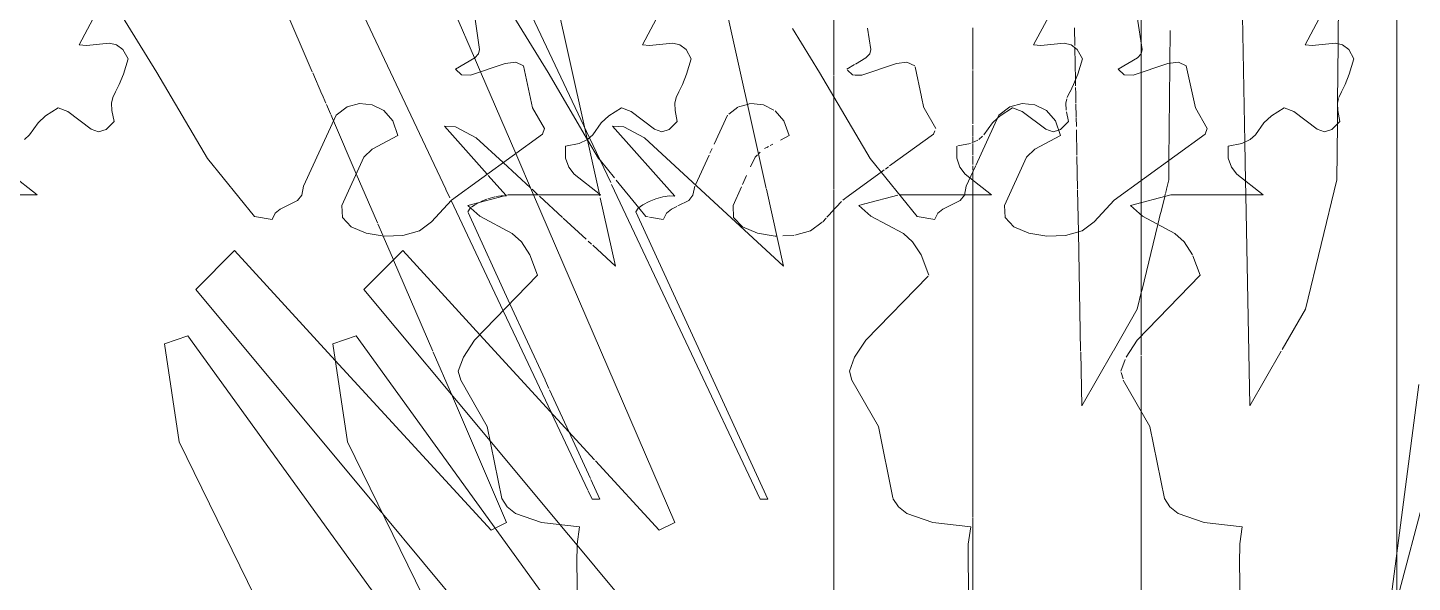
# Model space of a CAD drawing. Header units: inches. Extents: x 1275 to 2881, y -101 to 461.
# Drawn here: x 1384.38 to 1410.81, y 17.27 to 27.86 of the extents above; entities that cross this region are included whole.
import ezdxf

# ---------------------------------------------------------------- set-up
doc = ezdxf.new("R2010")
doc.units = ezdxf.units.IN
doc.header["$MEASUREMENT"] = 0
for name, color, linetype, lineweight in [('A-DETL-GENF-1', 7, 'Continuous', 9), ('A-DETL-GENF-2', 253, 'Continuous', 9), ('A-DETL-GENF-3', 8, 'Continuous', 9)]:
    doc.layers.add(name, color=color, linetype=linetype, lineweight=lineweight)

# ---------------------------------------------------------------- blocks, each defined once
blk = doc.blocks.new('magnolia 26756 - magnolia 26756-1522554-BUILDING SECTION - EAST_WEST _ PREP KITCHEN - LOOKING SOUTH')
at = {"layer": 'A-DETL-GENF-1'}
for p, q in [((1386.113, 28.201), (1386.848, 27.005)), ((1393.005, 27.446), (1392.913, 28.067)), ((1396.484, 28.23), (1396.113, 27.534)), ((1410.512, 28.23), (1410.512, 27.534)), ((1410.512, 28.201), (1410.512, 27.005)), ((1410.512, 27.446), (1410.512, 28.067)), ((1396.113, 27.534), (1396.252, 27.519)), ((1396.252, 27.519), (1396.693, 27.564)), ((1396.693, 27.564), (1396.829, 27.533)), ((1396.829, 27.533), (1396.948, 27.442)), ((1410.512, 27.519), (1410.512, 27.564)), ((1410.512, 27.564), (1410.512, 27.533)), ((1410.512, 27.534), (1410.512, 27.519)), ((1410.512, 27.533), (1410.512, 27.442)), ((1392.546, 27.068), (1392.914, 27.285)), ((1392.914, 27.285), (1392.986, 27.359)), ((1392.986, 27.359), (1393.005, 27.446)), ((1396.948, 27.442), (1397.046, 27.267)), ((1397.046, 27.267), (1396.958, 26.974)), ((1410.512, 27.359), (1410.512, 27.446)), ((1410.512, 27.442), (1410.512, 27.267)), ((1410.512, 27.285), (1410.512, 27.359)), ((1410.512, 27.068), (1410.512, 27.285)), ((1410.512, 27.267), (1410.512, 26.974)), ((1386.848, 27.005), (1387.812, 25.367)), ((1392.66, 26.959), (1392.546, 27.068)), ((1392.834, 26.954), (1392.66, 26.959)), ((1393.498, 27.178), (1392.834, 26.954)), ((1393.696, 27.201), (1393.498, 27.178)), ((1393.846, 27.134), (1393.696, 27.201)), ((1394.019, 26.328), (1393.846, 27.134)), ((1396.958, 26.974), (1396.877, 26.775)), ((1410.512, 27.134), (1410.512, 27.201)), ((1410.512, 27.201), (1410.512, 27.178)), ((1410.512, 27.178), (1410.512, 26.954)), ((1410.512, 26.328), (1410.512, 27.134)), ((1410.512, 26.959), (1410.512, 27.068)), ((1410.512, 27.005), (1410.512, 25.367)), ((1410.512, 26.974), (1410.512, 26.775)), ((1410.512, 26.954), (1410.512, 26.959)), ((1396.877, 26.775), (1396.807, 26.638)), ((1410.512, 26.775), (1410.512, 26.638)), ((1396.757, 26.53), (1396.731, 26.421)), ((1396.807, 26.638), (1396.757, 26.53)), ((1410.512, 26.638), (1410.512, 26.53)), ((1410.512, 26.53), (1410.512, 26.421)), ((1389.647, 24.834), (1390.27, 26.189)), ((1390.27, 26.189), (1390.48, 26.348)), ((1390.48, 26.348), (1390.718, 26.414)), ((1390.718, 26.414), (1390.959, 26.39)), ((1390.959, 26.39), (1391.178, 26.278)), ((1391.178, 26.278), (1391.349, 26.08)), ((1394.246, 25.934), (1394.019, 26.328)), ((1395.473, 26.18), (1395.329, 26.042)), ((1395.713, 26.334), (1395.473, 26.18)), ((1395.897, 26.258), (1395.713, 26.334)), ((1396.346, 25.922), (1395.897, 26.258)), ((1396.731, 26.421), (1396.737, 26.277)), ((1396.737, 26.277), (1396.779, 26.068)), ((1410.512, 26.421), (1410.512, 26.277)), ((1410.512, 26.348), (1410.512, 26.414)), ((1410.512, 26.414), (1410.512, 26.39)), ((1410.512, 26.39), (1410.512, 26.278)), ((1410.512, 26.189), (1410.512, 26.348)), ((1410.512, 26.258), (1410.512, 26.334)), ((1410.512, 26.334), (1410.512, 26.18)), ((1410.512, 25.934), (1410.512, 26.328)), ((1410.512, 26.278), (1410.512, 26.08)), ((1410.512, 26.277), (1410.512, 26.068)), ((1410.512, 25.922), (1410.512, 26.258)), ((1410.512, 24.834), (1410.512, 26.189)), ((1410.512, 26.18), (1410.512, 26.042)), ((1391.349, 26.08), (1391.446, 25.801)), ((1394.205, 25.831), (1394.246, 25.934)), ((1395.329, 26.042), (1395.166, 25.813)), ((1396.483, 25.876), (1396.346, 25.922)), ((1396.625, 25.915), (1396.483, 25.876)), ((1396.779, 26.068), (1396.625, 25.915)), ((1410.512, 26.08), (1410.512, 25.801)), ((1410.512, 26.068), (1410.512, 25.915)), ((1410.512, 26.042), (1410.512, 25.813)), ((1410.512, 25.831), (1410.512, 25.934)), ((1410.512, 25.876), (1410.512, 25.922)), ((1410.512, 25.915), (1410.512, 25.876)), ((1391.446, 25.801), (1390.958, 25.543)), ((1392.473, 24.571), (1394.205, 25.831)), ((1394.909, 25.653), (1394.646, 25.601)), ((1395.069, 25.724), (1394.909, 25.653)), ((1395.166, 25.813), (1395.069, 25.724)), ((1410.512, 24.571), (1410.512, 25.831)), ((1410.512, 25.813), (1410.512, 25.724)), ((1410.512, 25.801), (1410.512, 25.543)), ((1410.512, 25.724), (1410.512, 25.653)), ((1410.512, 25.653), (1410.512, 25.601)), ((1387.812, 25.367), (1388.712, 24.256)), ((1390.798, 25.392), (1390.38, 24.468)), ((1390.958, 25.543), (1390.798, 25.392)), ((1394.646, 25.601), (1394.649, 25.372)), ((1394.649, 25.372), (1394.709, 25.197)), ((1410.512, 25.601), (1410.512, 25.372)), ((1410.512, 25.543), (1410.512, 25.392)), ((1410.512, 25.392), (1410.512, 24.468)), ((1410.512, 25.372), (1410.512, 25.197)), ((1410.512, 25.367), (1410.512, 24.256)), ((1394.709, 25.197), (1394.809, 25.062)), ((1410.512, 25.197), (1410.512, 25.062)), ((1394.809, 25.062), (1395.313, 24.668)), ((1410.512, 25.062), (1410.512, 24.668)), ((1389.534, 24.561), (1389.612, 24.667)), ((1389.612, 24.667), (1389.647, 24.834)), ((1393.554, 24.673), (1392.78, 24.468)), ((1395.313, 24.668), (1393.554, 24.673)), ((1410.512, 24.667), (1410.512, 24.834)), ((1410.512, 24.668), (1410.512, 24.673)), ((1410.512, 24.673), (1410.512, 24.468)), ((1410.512, 24.561), (1410.512, 24.667)), ((1389.047, 24.201), (1389.107, 24.323)), ((1389.107, 24.323), (1389.201, 24.398)), ((1389.201, 24.398), (1389.534, 24.561)), ((1390.38, 24.468), (1390.389, 24.236)), ((1392.088, 24.154), (1392.473, 24.571)), ((1392.78, 24.468), (1393.009, 24.265)), ((1410.512, 24.154), (1410.512, 24.571)), ((1410.512, 24.398), (1410.512, 24.561)), ((1410.512, 24.468), (1410.512, 24.236)), ((1410.512, 24.468), (1410.512, 24.265)), ((1410.512, 24.323), (1410.512, 24.398)), ((1410.512, 24.201), (1410.512, 24.323)), ((1388.712, 24.256), (1389.047, 24.201)), ((1390.389, 24.236), (1390.559, 24.057)), ((1390.559, 24.057), (1390.841, 23.937)), ((1391.858, 23.984), (1392.088, 24.154)), ((1393.009, 24.265), (1393.627, 23.933)), ((1410.512, 24.265), (1410.512, 23.933)), ((1410.512, 24.256), (1410.512, 24.201)), ((1410.512, 24.236), (1410.512, 24.057)), ((1410.512, 23.984), (1410.512, 24.154)), ((1410.512, 24.057), (1410.512, 23.937)), ((1390.841, 23.937), (1391.185, 23.881)), ((1391.185, 23.881), (1391.541, 23.895)), ((1391.541, 23.895), (1391.858, 23.984)), ((1393.627, 23.933), (1393.806, 23.774)), ((1410.512, 23.895), (1410.512, 23.984)), ((1410.512, 23.937), (1410.512, 23.881)), ((1410.512, 23.933), (1410.512, 23.774)), ((1410.512, 23.881), (1410.512, 23.895)), ((1393.806, 23.774), (1393.968, 23.522)), ((1393.968, 23.522), (1394.113, 23.134)), ((1410.512, 23.774), (1410.512, 23.522)), ((1410.512, 23.522), (1410.512, 23.134)), ((1394.113, 23.134), (1392.911, 21.896)), ((1410.512, 23.134), (1410.512, 21.896)), ((1392.911, 21.896), (1392.699, 21.57)), ((1410.512, 21.896), (1410.512, 21.57)), ((1392.699, 21.57), (1392.598, 21.305)), ((1410.512, 21.57), (1410.512, 21.305)), ((1392.598, 21.305), (1392.646, 21.134)), ((1410.512, 21.305), (1410.512, 21.134)), ((1392.646, 21.134), (1393.152, 20.246)), ((1410.512, 21.134), (1410.512, 20.246)), ((1393.152, 20.246), (1393.429, 18.872)), ((1410.512, 20.246), (1410.512, 18.872)), ((1393.429, 18.872), (1393.534, 18.713)), ((1410.512, 18.872), (1410.512, 18.713)), ((1393.534, 18.713), (1393.695, 18.586)), ((1393.695, 18.586), (1394.188, 18.417)), ((1410.512, 18.713), (1410.512, 18.586)), ((1410.512, 18.586), (1410.512, 18.417)), ((1394.188, 18.417), (1394.913, 18.335)), ((1394.913, 18.335), (1394.867, 18.005)), ((1410.512, 18.417), (1410.512, 18.335)), ((1410.512, 18.335), (1410.512, 18.005)), ((1394.867, 18.005), (1394.863, 17.643)), ((1410.512, 18.005), (1410.512, 17.643)), ((1394.863, 17.643), (1394.871, 17.28)), ((1410.512, 17.643), (1410.512, 17.28)), ((1394.871, 17.28), (1394.863, 16.944)), ((1410.512, 17.28), (1410.512, 16.944))]:
    blk.add_line(p, q, dxfattribs=at)
at = {"layer": 'A-DETL-GENF-2'}
for p, q in [((1410.512, 27.801), (1410.512, 28.377)), ((1410.512, 26.605), (1410.512, 27.801)), ((1410.512, 26.025), (1410.512, 26.605)), ((1410.512, 25.398), (1410.512, 26.025)), ((1410.512, 25.514), (1410.512, 25.48)), ((1410.512, 25.398), (1410.512, 25.514)), ((1410.512, 25.48), (1410.512, 25.398)), ((1410.512, 25.282), (1410.512, 25.343)), ((1410.512, 25.343), (1410.512, 25.222)), ((1410.512, 25.282), (1410.512, 25.343)), ((1410.512, 25.018), (1410.512, 25.251)), ((1410.512, 25.059), (1410.512, 25.251)), ((1410.512, 25.21), (1410.512, 25.018)), ((1410.512, 24.986), (1410.512, 25.059)), ((1410.512, 24.93), (1410.512, 24.961)), ((1410.512, 24.961), (1410.512, 24.886)), ((1410.512, 24.9), (1410.512, 24.961)), ((1410.512, 24.886), (1410.512, 24.93)), ((1410.512, 24.769), (1410.512, 24.9)), ((1410.512, 24.643), (1410.512, 24.769)), ((1410.512, 24.499), (1410.512, 24.643)), ((1410.512, 24.315), (1410.512, 24.499)), ((1410.512, 24.068), (1410.512, 24.315)), ((1410.512, 23.964), (1410.512, 24.068)), ((1410.512, 24.068), (1410.512, 23.882)), ((1410.512, 24.013), (1410.512, 24.068)), ((1410.512, 23.852), (1410.512, 24.013)), ((1410.512, 23.457), (1410.512, 23.964)), ((1410.512, 23.882), (1410.512, 23.72)), ((1410.512, 22.468), (1410.512, 23.852)), ((1410.512, 23.72), (1410.512, 23.493)), ((1410.512, 23.534), (1410.512, 23.38)), ((1410.512, 23.348), (1410.512, 23.534)), ((1410.512, 23.493), (1410.512, 23.19)), ((1410.512, 23.266), (1410.512, 23.457)), ((1410.512, 23.38), (1410.512, 23.26)), ((1410.512, 23.058), (1410.512, 23.348)), ((1410.512, 23.034), (1410.512, 23.266)), ((1410.512, 23.26), (1410.512, 23.168)), ((1410.512, 23.19), (1410.512, 22.546)), ((1410.512, 23.168), (1410.512, 23.103)), ((1410.512, 23.103), (1410.512, 23.062)), ((1410.512, 23.062), (1410.512, 23.034)), ((1410.512, 22.102), (1410.512, 23.058)), ((1410.512, 22.647), (1410.512, 22.468)), ((1410.512, 22.596), (1410.512, 22.647)), ((1410.512, 22.468), (1410.512, 22.596)), ((1410.512, 22.546), (1410.512, 22.381)), ((1410.512, 21.687), (1410.512, 22.468)), ((1410.512, 22.381), (1410.512, 22.279)), ((1410.512, 22.279), (1410.512, 22.149)), ((1410.512, 22.149), (1410.512, 22.066)), ((1410.512, 21.935), (1410.512, 22.102)), ((1410.512, 22.066), (1410.512, 21.934)), ((1410.512, 21.934), (1410.512, 21.935)), ((1410.512, 20.993), (1410.512, 21.687)), ((1410.512, 19.775), (1410.512, 20.974)), ((1410.512, 18.601), (1410.512, 19.775)), ((1410.512, 19.535), (1410.512, 19.374)), ((1410.512, 19.144), (1410.512, 19.535)), ((1410.512, 19.356), (1410.512, 19.186)), ((1410.512, 19.186), (1410.512, 18.679)), ((1410.512, 19.047), (1410.512, 19.144)), ((1410.512, 18.735), (1410.512, 19.047)), ((1410.512, 18.441), (1410.512, 18.735)), ((1410.512, 18.679), (1410.512, 18.6)), ((1410.512, 18.6), (1410.512, 18.601)), ((1410.512, 18.267), (1410.512, 18.441)), ((1410.512, 18.044), (1410.512, 18.267)), ((1410.512, 17.668), (1410.512, 18.015)), ((1410.512, 17.277), (1410.512, 17.668))]:
    blk.add_line(p, q, dxfattribs=at)
blk = doc.blocks.new('lupin 26755 - lupin 26755-V5-BUILDING SECTION - EAST_WEST _ PREP KITCHEN - LOOKING SOUTH')
at = {"layer": 'A-DETL-GENF-1'}
for p, q in [((1395.107, 25.758), (1393.702, 28.735)), ((1392.908, 27.287), (1393.024, 27.019)), ((1393.696, 25.46), (1394.036, 24.672)), ((1391.54, 23.607), (1390.799, 22.865)), ((1393.013, 22.001), (1391.54, 23.607)), ((1390.799, 22.865), (1393.206, 19.977)), ((1390.651, 21.976), (1390.206, 21.827)), ((1394.639, 16.462), (1390.651, 21.976)), ((1390.206, 21.827), (1390.485, 19.954)), ((1390.485, 19.954), (1392.071, 16.716)), ((1394.539, 18.377), (1394.867, 17.984))]:
    blk.add_line(p, q, dxfattribs=at)
at = {"layer": 'A-DETL-GENF-2'}
for p, q in [((1397.646, 28.534), (1398.478, 24.793)), ((1407.61, 25.678), (1407.558, 28.432)), ((1409.396, 28.475), (1409.389, 27.552)), ((1392.537, 28.149), (1392.908, 27.287)), ((1405.629, 27.59), (1405.629, 28.094)), ((1405.629, 27.59), (1405.629, 28.094)), ((1405.629, 28.094), (1405.629, 27.59)), ((1405.629, 27.59), (1405.629, 28.094)), ((1405.629, 28.094), (1405.629, 27.59)), ((1405.629, 28.094), (1405.629, 27.59)), ((1405.629, 27.59), (1405.629, 28.094)), ((1405.629, 28.094), (1405.629, 27.59)), ((1405.629, 27.36), (1405.629, 27.59)), ((1405.629, 27.59), (1405.629, 27.36)), ((1405.629, 27.36), (1405.629, 27.59)), ((1405.629, 27.59), (1405.629, 27.36)), ((1405.629, 27.59), (1405.629, 27.36)), ((1405.629, 27.36), (1405.629, 27.59)), ((1405.629, 27.59), (1405.629, 27.36)), ((1409.389, 27.552), (1409.38, 26.436)), ((1405.629, 27.005), (1405.629, 27.36)), ((1405.629, 27.005), (1405.629, 27.36)), ((1405.629, 27.36), (1405.629, 27.005)), ((1405.629, 27.005), (1405.629, 27.36)), ((1405.629, 27.36), (1405.629, 27.005)), ((1405.629, 27.36), (1405.629, 27.005)), ((1405.629, 27.005), (1405.629, 27.36)), ((1405.629, 27.36), (1405.629, 27.005)), ((1393.024, 27.019), (1393.696, 25.46)), ((1405.629, 24.943), (1405.629, 27.005)), ((1405.629, 27.005), (1405.629, 24.958)), ((1405.629, 24.943), (1405.629, 27.005)), ((1405.629, 27.005), (1405.629, 26.269)), ((1405.629, 27.005), (1405.629, 24.943)), ((1405.629, 24.943), (1405.629, 27.005)), ((1405.629, 27.005), (1405.629, 24.943)), ((1405.629, 24.943), (1405.629, 26.44)), ((1405.629, 26.269), (1405.629, 24.943)), ((1409.379, 26.349), (1409.377, 26.02)), ((1409.38, 26.419), (1409.379, 26.349)), ((1395.545, 25.98), (1396.731, 24.645)), ((1395.759, 25.969), (1395.545, 25.98)), ((1396.152, 25.757), (1395.759, 25.969)), ((1405.629, 25.98), (1405.629, 24.943)), ((1405.629, 25.969), (1405.629, 25.98)), ((1405.629, 25.757), (1405.629, 25.969)), ((1409.377, 26.02), (1409.368, 24.958)), ((1395.509, 24.906), (1395.107, 25.758)), ((1398.807, 23.31), (1396.152, 25.757)), ((1405.629, 24.943), (1405.629, 25.757)), ((1407.624, 24.929), (1407.61, 25.678)), ((1398.362, 18.861), (1395.526, 24.87)), ((1405.629, 24.522), (1405.629, 24.943)), ((1405.629, 24.943), (1405.629, 24.522)), ((1405.629, 24.522), (1405.629, 24.943)), ((1405.629, 24.943), (1405.629, 24.522)), ((1405.629, 24.522), (1405.629, 24.943)), ((1405.629, 24.943), (1405.629, 24.522)), ((1405.629, 24.522), (1405.629, 24.943)), ((1405.629, 24.943), (1405.629, 24.645)), ((1405.629, 24.522), (1405.629, 24.943)), ((1405.629, 24.943), (1405.629, 24.522)), ((1407.629, 24.669), (1407.624, 24.929)), ((1409.368, 24.958), (1408.766, 22.491)), ((1394.036, 24.672), (1396.731, 18.417)), ((1396.372, 24.596), (1396.24, 24.543)), ((1396.506, 24.634), (1396.372, 24.596)), ((1396.63, 24.652), (1396.506, 24.634)), ((1396.731, 24.645), (1396.63, 24.652)), ((1398.481, 24.776), (1398.807, 23.31)), ((1405.629, 24.652), (1405.629, 24.634)), ((1405.629, 24.645), (1405.629, 24.652)), ((1405.629, 24.634), (1405.629, 24.596)), ((1405.629, 24.596), (1405.629, 24.543)), ((1407.705, 20.657), (1407.629, 24.669)), ((1396.036, 24.414), (1395.989, 24.348)), ((1395.989, 24.348), (1398.51, 18.861)), ((1396.123, 24.481), (1396.036, 24.414)), ((1396.24, 24.543), (1396.123, 24.481)), ((1405.629, 24.288), (1405.629, 24.522)), ((1405.629, 24.522), (1405.629, 24.288)), ((1405.629, 24.288), (1405.629, 24.522)), ((1405.629, 24.522), (1405.629, 24.288)), ((1405.629, 24.288), (1405.629, 24.522)), ((1405.629, 24.522), (1405.629, 24.288)), ((1405.629, 24.288), (1405.629, 24.522)), ((1405.629, 24.522), (1405.629, 24.481)), ((1405.629, 24.288), (1405.629, 24.522)), ((1405.629, 24.522), (1405.629, 24.288)), ((1405.629, 24.481), (1405.629, 24.414)), ((1405.629, 24.414), (1405.629, 24.348)), ((1405.629, 24.348), (1405.629, 24.288)), ((1405.629, 21.971), (1405.629, 24.288)), ((1405.629, 24.288), (1405.629, 22.491)), ((1405.629, 21.971), (1405.629, 24.288)), ((1405.629, 24.288), (1405.629, 21.971)), ((1405.629, 21.971), (1405.629, 24.288)), ((1405.629, 24.288), (1405.629, 21.971)), ((1405.629, 21.971), (1405.629, 24.288)), ((1405.629, 24.288), (1405.629, 21.971)), ((1405.629, 23.31), (1405.629, 24.288)), ((1405.629, 24.288), (1405.629, 23.31)), ((1405.629, 23.607), (1405.629, 22.865)), ((1405.629, 21.971), (1405.629, 23.607)), ((1405.629, 22.84), (1405.629, 21.971)), ((1405.629, 22.491), (1405.629, 21.971)), ((1408.766, 22.491), (1408.322, 21.717)), ((1395.202, 19.613), (1393.013, 22.001)), ((1405.629, 21.608), (1405.629, 21.971)), ((1405.629, 21.971), (1405.629, 21.608)), ((1405.629, 21.608), (1405.629, 21.971)), ((1405.629, 21.971), (1405.629, 21.608)), ((1405.629, 21.608), (1405.629, 21.971)), ((1405.629, 21.971), (1405.629, 21.827)), ((1405.629, 21.608), (1405.629, 21.971)), ((1405.629, 21.971), (1405.629, 21.608)), ((1405.629, 21.608), (1405.629, 21.971)), ((1405.629, 21.971), (1405.629, 21.608)), ((1405.629, 21.608), (1405.629, 21.971)), ((1405.629, 21.971), (1405.629, 21.608)), ((1405.629, 21.827), (1405.629, 21.608)), ((1408.306, 21.689), (1407.705, 20.641)), ((1405.629, 20.641), (1405.629, 21.594)), ((1405.629, 21.594), (1405.629, 20.641)), ((1405.629, 20.541), (1405.629, 21.594)), ((1405.629, 21.594), (1405.629, 20.541)), ((1405.629, 20.541), (1405.629, 21.594)), ((1405.629, 21.594), (1405.629, 20.541)), ((1405.629, 20.541), (1405.629, 21.594)), ((1405.629, 21.594), (1405.629, 20.541)), ((1405.629, 20.541), (1405.629, 21.594)), ((1405.629, 21.594), (1405.629, 20.541)), ((1405.629, 20.541), (1405.629, 21.594)), ((1405.629, 21.594), (1405.629, 20.541)), ((1405.629, 17.551), (1405.629, 20.541)), ((1405.629, 20.541), (1405.629, 17.551)), ((1405.629, 17.551), (1405.629, 20.541)), ((1405.629, 20.541), (1405.629, 19.954)), ((1405.629, 16.713), (1405.629, 20.541)), ((1405.629, 20.541), (1405.629, 16.713)), ((1405.629, 18.268), (1405.629, 20.541)), ((1405.629, 20.541), (1405.629, 18.417)), ((1405.629, 18.861), (1405.629, 20.541)), ((1405.629, 20.541), (1405.629, 18.861)), ((1393.206, 19.977), (1394.539, 18.377)), ((1405.629, 19.954), (1405.629, 16.713)), ((1396.434, 18.268), (1395.217, 19.596)), ((1398.51, 18.861), (1398.362, 18.861)), ((1396.731, 18.417), (1396.434, 18.268)), ((1405.629, 18.417), (1405.629, 18.268)), ((1394.867, 17.984), (1397.472, 14.857)), ((1405.629, 16.713), (1405.629, 17.525)), ((1405.629, 17.525), (1405.629, 16.713)), ((1405.629, 16.713), (1405.629, 17.525))]:
    blk.add_line(p, q, dxfattribs=at)
at = {"layer": 'A-DETL-GENF-3'}
for p, q in [((1405.629, 27.36), (1405.629, 27.59)), ((1405.629, 26.44), (1405.629, 27.005))]:
    blk.add_line(p, q, dxfattribs=at)
blk = doc.blocks.new('lupin 26755 - lupin 26755-V7-BUILDING SECTION - EAST_WEST _ PREP KITCHEN - LOOKING SOUTH')
at = {"layer": 'A-DETL-GENF-2'}
for p, q in [((1392.362, 24.776), (1390.492, 28.736)), ((1394.381, 28.788), (1395.007, 25.97)), ((1389.253, 28.323), (1389.815, 27.019)), ((1389.825, 26.996), (1389.998, 26.595)), ((1390.001, 26.587), (1390.072, 26.422)), ((1390.084, 26.396), (1390.162, 26.215)), ((1390.167, 26.203), (1390.22, 26.08)), ((1390.22, 26.08), (1390.654, 25.073)), ((1392.335, 25.98), (1393.15, 25.064)), ((1392.55, 25.969), (1392.335, 25.98)), ((1392.943, 25.757), (1392.55, 25.969)), ((1395.007, 25.97), (1395.058, 25.739)), ((1393.455, 25.286), (1392.943, 25.757)), ((1395.064, 25.712), (1395.293, 24.683)), ((1393.979, 24.803), (1393.455, 25.286)), ((1390.654, 25.073), (1391.059, 24.133)), ((1393.17, 25.041), (1393.508, 24.661)), ((1402.42, 24.949), (1402.42, 24.669)), ((1402.42, 24.669), (1402.42, 24.949)), ((1402.42, 24.949), (1402.42, 24.669)), ((1402.42, 24.669), (1402.42, 24.949)), ((1402.42, 24.949), (1402.42, 24.669)), ((1392.439, 24.611), (1392.363, 24.774)), ((1393.145, 24.589), (1393.031, 24.543)), ((1393.297, 24.634), (1393.163, 24.596)), ((1393.421, 24.652), (1393.319, 24.637)), ((1393.462, 24.649), (1393.421, 24.652)), ((1393.516, 24.645), (1393.462, 24.649)), ((1394.121, 24.672), (1394.008, 24.776)), ((1394.59, 24.239), (1394.147, 24.648)), ((1395.293, 24.683), (1395.3, 24.651)), ((1395.309, 24.61), (1395.598, 23.31)), ((1393.456, 22.457), (1392.463, 24.561)), ((1392.827, 24.414), (1392.78, 24.348)), ((1392.787, 24.333), (1393.587, 22.593)), ((1392.914, 24.48), (1392.854, 24.435)), ((1392.999, 24.526), (1392.914, 24.481)), ((1391.065, 24.118), (1391.159, 23.9)), ((1395.039, 23.826), (1394.604, 24.227)), ((1391.166, 23.884), (1391.362, 23.429)), ((1395.144, 23.729), (1395.079, 23.789)), ((1388.331, 23.607), (1387.59, 22.865)), ((1390.253, 21.511), (1388.331, 23.607)), ((1395.598, 23.31), (1395.166, 23.708)), ((1391.365, 23.422), (1392.112, 21.689)), ((1387.59, 22.865), (1391.143, 18.602)), ((1393.587, 22.593), (1394.256, 21.137)), ((1393.709, 21.921), (1393.456, 22.457)), ((1387.442, 21.976), (1386.997, 21.827)), ((1391.193, 16.79), (1387.442, 21.976)), ((1386.997, 21.827), (1387.276, 19.954)), ((1392.122, 21.666), (1392.468, 20.863)), ((1394.37, 20.52), (1393.709, 21.921)), ((1393.225, 18.268), (1390.253, 21.511)), ((1394.257, 21.134), (1394.33, 20.975)), ((1394.343, 20.948), (1394.709, 20.15)), ((1392.468, 20.863), (1393.522, 18.417)), ((1395.071, 19.035), (1394.378, 20.504)), ((1394.709, 20.15), (1395.121, 19.255)), ((1387.276, 19.954), (1390.252, 13.876)), ((1395.13, 19.235), (1395.301, 18.861)), ((1395.153, 18.861), (1395.078, 19.02)), ((1395.293, 18.861), (1395.153, 18.861)), ((1391.154, 18.589), (1392.729, 16.698)), ((1393.304, 18.308), (1393.225, 18.268)), ((1393.522, 18.417), (1393.304, 18.308))]:
    blk.add_line(p, q, dxfattribs=at)
at = {"layer": 'A-DETL-GENF-3'}
for p, q in [((1402.42, 27.856), (1402.42, 27.06)), ((1402.42, 27.06), (1402.42, 27.856)), ((1402.42, 27.06), (1402.42, 27.856)), ((1402.42, 27.856), (1402.42, 27.06)), ((1402.42, 27.06), (1402.42, 27.856)), ((1402.42, 27.856), (1402.42, 27.06)), ((1402.42, 27.06), (1402.42, 27.856)), ((1402.42, 27.856), (1402.42, 27.06)), ((1404.366, 27.522), (1404.36, 27.859)), ((1406.182, 27.806), (1406.177, 27.182)), ((1404.378, 26.864), (1404.367, 27.477)), ((1402.42, 27.046), (1402.42, 26.023)), ((1402.42, 26.023), (1402.42, 27.046)), ((1402.42, 26.023), (1402.42, 27.046)), ((1402.42, 27.046), (1402.42, 26.269)), ((1402.42, 26.023), (1402.42, 27.046)), ((1402.42, 27.046), (1402.42, 26.023)), ((1402.42, 26.023), (1402.42, 27.046)), ((1402.42, 27.046), (1402.42, 26.023)), ((1406.176, 27.124), (1406.162, 25.33)), ((1406.177, 27.182), (1406.176, 27.131)), ((1404.381, 26.75), (1404.378, 26.864)), ((1404.383, 26.605), (1404.381, 26.721)), ((1404.387, 26.427), (1404.383, 26.601)), ((1402.42, 26.269), (1402.42, 26.023)), ((1404.392, 26.16), (1404.387, 26.405)), ((1402.42, 26.002), (1402.42, 25.892)), ((1402.42, 25.892), (1402.42, 26.002)), ((1402.42, 25.892), (1402.42, 26.002)), ((1402.42, 26.002), (1402.42, 25.892)), ((1402.42, 25.892), (1402.42, 26.002)), ((1402.42, 26.002), (1402.42, 25.783)), ((1402.42, 25.783), (1402.42, 26.002)), ((1402.42, 26.002), (1402.42, 25.783)), ((1402.42, 25.969), (1402.42, 25.98)), ((1402.42, 25.98), (1402.42, 25.783)), ((1402.42, 25.783), (1402.42, 25.969)), ((1404.395, 25.975), (1404.392, 26.147)), ((1404.406, 25.425), (1404.396, 25.913)), ((1402.42, 25.783), (1402.42, 25.867)), ((1402.42, 25.783), (1402.42, 25.867)), ((1402.42, 25.867), (1402.42, 25.783)), ((1402.42, 25.783), (1402.42, 25.867)), ((1402.42, 25.867), (1402.42, 25.783)), ((1402.42, 25.772), (1402.42, 25.673)), ((1402.42, 25.673), (1402.42, 25.772)), ((1402.42, 25.673), (1402.42, 25.772)), ((1402.42, 25.772), (1402.42, 25.673)), ((1402.42, 25.673), (1402.42, 25.772)), ((1402.42, 25.772), (1402.42, 25.673)), ((1402.42, 25.772), (1402.42, 25.673)), ((1402.42, 25.673), (1402.42, 25.772)), ((1402.42, 25.772), (1402.42, 25.673)), ((1402.42, 25.673), (1402.42, 25.757)), ((1402.42, 25.555), (1402.42, 25.649)), ((1402.42, 25.649), (1402.42, 25.555)), ((1402.42, 25.555), (1402.42, 25.649)), ((1402.42, 25.555), (1402.42, 25.649)), ((1402.42, 25.649), (1402.42, 25.555)), ((1402.42, 25.649), (1402.42, 25.432)), ((1402.42, 25.432), (1402.42, 25.649)), ((1402.42, 25.649), (1402.42, 25.432)), ((1402.42, 25.649), (1402.42, 25.432)), ((1402.42, 25.432), (1402.42, 25.649)), ((1402.42, 25.432), (1402.42, 25.528)), ((1402.42, 25.528), (1402.42, 25.432)), ((1402.42, 25.432), (1402.42, 25.528)), ((1402.42, 25.432), (1402.42, 25.528)), ((1402.42, 25.528), (1402.42, 25.432)), ((1402.42, 25.25), (1402.42, 25.416)), ((1402.42, 25.416), (1402.42, 25.25)), ((1402.42, 25.25), (1402.42, 25.416)), ((1402.42, 25.25), (1402.42, 25.416)), ((1402.42, 25.416), (1402.42, 25.25)), ((1402.42, 25.416), (1402.42, 25.25)), ((1402.42, 25.25), (1402.42, 25.416)), ((1402.42, 25.416), (1402.42, 25.25)), ((1402.42, 25.416), (1402.42, 25.25)), ((1402.42, 25.25), (1402.42, 25.416)), ((1404.418, 24.776), (1404.406, 25.399)), ((1402.42, 25.144), (1402.42, 25.222)), ((1402.42, 25.222), (1402.42, 25.144)), ((1402.42, 25.144), (1402.42, 25.222)), ((1402.42, 25.144), (1402.42, 25.222)), ((1402.42, 25.222), (1402.42, 25.144)), ((1402.42, 25.222), (1402.42, 25.144)), ((1402.42, 25.144), (1402.42, 25.222)), ((1402.42, 25.222), (1402.42, 25.144)), ((1402.42, 25.222), (1402.42, 25.144)), ((1402.42, 25.144), (1402.42, 25.222)), ((1402.42, 25.113), (1402.42, 24.958)), ((1402.42, 24.949), (1402.42, 25.113)), ((1402.42, 24.949), (1402.42, 25.113)), ((1402.42, 25.113), (1402.42, 24.949)), ((1402.42, 24.949), (1402.42, 25.113)), ((1402.42, 24.949), (1402.42, 25.113)), ((1402.42, 25.113), (1402.42, 24.949)), ((1402.42, 25.113), (1402.42, 24.949)), ((1402.42, 24.949), (1402.42, 25.113)), ((1402.42, 25.113), (1402.42, 24.949)), ((1406.162, 25.308), (1406.16, 25.061)), ((1402.42, 24.669), (1402.42, 24.949)), ((1402.42, 24.949), (1402.42, 24.669)), ((1402.42, 24.669), (1402.42, 24.949)), ((1402.42, 24.949), (1402.42, 24.669)), ((1402.42, 24.669), (1402.42, 24.949)), ((1406.159, 24.958), (1406.115, 24.776)), ((1406.16, 25.06), (1406.159, 24.958)), ((1402.42, 24.669), (1402.42, 22.491)), ((1402.42, 21.689), (1402.42, 24.669)), ((1402.42, 21.689), (1402.42, 24.669)), ((1402.42, 24.669), (1402.42, 21.689)), ((1402.42, 21.689), (1402.42, 24.669)), ((1402.42, 23.32), (1402.42, 24.669)), ((1402.42, 24.669), (1402.42, 23.32)), ((1402.42, 21.689), (1402.42, 24.669)), ((1402.42, 24.669), (1402.42, 21.689)), ((1402.42, 24.645), (1402.42, 24.652)), ((1402.42, 24.652), (1402.42, 24.634)), ((1402.42, 24.596), (1402.42, 24.543)), ((1404.433, 23.964), (1404.418, 24.757)), ((1406.081, 24.639), (1406.005, 24.327)), ((1406.092, 24.681), (1406.082, 24.642)), ((1406.113, 24.77), (1406.095, 24.694)), ((1402.42, 24.543), (1402.42, 24.481)), ((1402.42, 24.455), (1402.42, 24.414)), ((1402.42, 24.414), (1402.42, 24.362)), ((1402.42, 24.348), (1402.42, 21.689)), ((1406.003, 24.318), (1405.951, 24.106)), ((1405.951, 24.106), (1405.641, 22.835)), ((1404.476, 21.689), (1404.433, 23.958)), ((1402.42, 21.689), (1402.42, 23.607)), ((1402.42, 23.607), (1402.42, 22.865)), ((1402.42, 22.859), (1402.42, 21.689)), ((1405.64, 22.831), (1405.557, 22.491)), ((1402.42, 22.491), (1402.42, 21.689)), ((1405.557, 22.491), (1405.101, 21.695)), ((1402.42, 21.689), (1402.42, 21.976)), ((1402.42, 21.976), (1402.42, 21.833)), ((1402.42, 21.827), (1402.42, 21.689)), ((1402.42, 21.679), (1402.42, 20.641)), ((1402.42, 20.641), (1402.42, 21.679)), ((1402.42, 18.518), (1402.42, 21.679)), ((1402.42, 21.679), (1402.42, 18.518)), ((1402.42, 18.518), (1402.42, 21.679)), ((1402.42, 21.679), (1402.42, 18.861)), ((1402.42, 18.861), (1402.42, 21.679)), ((1402.42, 21.679), (1402.42, 18.518)), ((1402.42, 18.518), (1402.42, 21.679)), ((1402.42, 21.679), (1402.42, 18.518)), ((1402.42, 18.518), (1402.42, 21.679)), ((1402.42, 21.679), (1402.42, 19.954)), ((1405.097, 21.689), (1404.496, 20.641)), ((1404.496, 20.641), (1404.477, 21.666)), ((1410.279, 16.044), (1410.93, 21.048)), ((1402.42, 19.954), (1402.42, 18.518)), ((1411.119, 19.226), (1410.279, 16.044)), ((1402.42, 17.461), (1402.42, 18.506)), ((1402.42, 18.506), (1402.42, 17.461)), ((1402.42, 17.461), (1402.42, 18.506)), ((1402.42, 18.506), (1402.42, 18.417)), ((1402.42, 18.268), (1402.42, 18.506)), ((1402.42, 18.506), (1402.42, 16.769)), ((1402.42, 16.769), (1402.42, 18.506)), ((1402.42, 18.506), (1402.42, 16.769)), ((1402.42, 18.417), (1402.42, 18.268)), ((1402.42, 16.769), (1402.42, 17.46)), ((1402.42, 17.46), (1402.42, 16.769)), ((1402.42, 16.769), (1402.42, 17.46))]:
    blk.add_line(p, q, dxfattribs=at)
blk = doc.blocks.new('magnolia 26756 - magnolia 26756-V10-BUILDING SECTION - EAST_WEST _ PREP KITCHEN - LOOKING SOUTH')
at = {"layer": 'A-DETL-GENF-1'}
for p, q in [((1385.736, 28.23), (1385.365, 27.534)), ((1385.365, 27.534), (1385.504, 27.519)), ((1385.504, 27.519), (1385.945, 27.564)), ((1385.945, 27.564), (1386.081, 27.533)), ((1386.081, 27.533), (1386.2, 27.442)), ((1386.2, 27.442), (1386.298, 27.267)), ((1386.298, 27.267), (1386.21, 26.974)), ((1386.21, 26.974), (1386.129, 26.775)), ((1386.129, 26.775), (1386.06, 26.638)), ((1386.009, 26.53), (1385.984, 26.421)), ((1386.06, 26.638), (1386.009, 26.53)), ((1384.726, 26.18), (1384.581, 26.042)), ((1384.965, 26.334), (1384.726, 26.18)), ((1385.15, 26.258), (1384.965, 26.334)), ((1385.598, 25.922), (1385.15, 26.258)), ((1385.984, 26.421), (1385.989, 26.277)), ((1385.989, 26.277), (1386.032, 26.068)), ((1384.581, 26.042), (1384.419, 25.813)), ((1385.735, 25.876), (1385.598, 25.922)), ((1385.878, 25.915), (1385.735, 25.876)), ((1386.032, 26.068), (1385.878, 25.915)), ((1384.419, 25.813), (1384.322, 25.724)), ((1384.061, 25.062), (1384.565, 24.668)), ((1384.565, 24.668), (1382.806, 24.673))]:
    blk.add_line(p, q, dxfattribs=at)
at = {"layer": 'A-DETL-GENF-2'}
for p, q in [((1399.764, 28.23), (1399.764, 27.534)), ((1399.764, 28.201), (1399.764, 27.023)), ((1399.764, 27.454), (1399.764, 28.056)), ((1399.764, 27.519), (1399.764, 27.564)), ((1399.764, 27.564), (1399.764, 27.533)), ((1399.764, 27.534), (1399.764, 27.519)), ((1399.764, 27.533), (1399.764, 27.454)), ((1399.764, 27.359), (1399.764, 27.446)), ((1399.764, 27.442), (1399.764, 27.28)), ((1399.764, 27.285), (1399.764, 27.341)), ((1399.764, 27.083), (1399.764, 27.28)), ((1399.764, 27.267), (1399.764, 26.974)), ((1399.764, 27.134), (1399.764, 27.201)), ((1399.764, 27.201), (1399.764, 27.178)), ((1399.764, 27.165), (1399.764, 26.956)), ((1399.764, 26.956), (1399.764, 27.118)), ((1399.764, 26.959), (1399.764, 27.068)), ((1399.764, 27.005), (1399.764, 26.956)), ((1399.764, 26.954), (1399.764, 26.959)), ((1399.764, 26.941), (1399.764, 26.545)), ((1399.764, 26.545), (1399.764, 26.941)), ((1399.764, 26.941), (1399.764, 26.775)), ((1399.764, 26.775), (1399.764, 26.638)), ((1399.764, 26.638), (1399.764, 26.545)), ((1399.764, 26.025), (1399.764, 26.545)), ((1399.764, 26.328), (1399.764, 26.545)), ((1399.764, 26.545), (1399.764, 25.367)), ((1399.764, 26.53), (1399.764, 26.421)), ((1399.764, 26.421), (1399.764, 26.277)), ((1399.764, 26.414), (1399.764, 26.39)), ((1399.764, 26.348), (1399.764, 26.414)), ((1399.764, 26.39), (1399.764, 26.278)), ((1399.764, 26.189), (1399.764, 26.348)), ((1399.764, 26.334), (1399.764, 26.18)), ((1399.764, 26.258), (1399.764, 26.334)), ((1399.764, 25.934), (1399.764, 26.328)), ((1399.764, 26.278), (1399.764, 26.08)), ((1399.764, 26.277), (1399.764, 26.068)), ((1399.764, 25.922), (1399.764, 26.258)), ((1399.764, 24.834), (1399.764, 26.189)), ((1399.764, 26.18), (1399.764, 26.042)), ((1399.764, 26.08), (1399.764, 25.801)), ((1399.764, 26.068), (1399.764, 25.915)), ((1399.764, 26.042), (1399.764, 25.813)), ((1399.764, 25.268), (1399.764, 26.025)), ((1399.764, 25.831), (1399.764, 25.934)), ((1399.764, 25.876), (1399.764, 25.922)), ((1399.764, 25.915), (1399.764, 25.876)), ((1399.764, 24.776), (1399.764, 25.831)), ((1399.764, 25.813), (1399.764, 25.724)), ((1399.764, 25.801), (1399.764, 25.543)), ((1399.764, 25.724), (1399.764, 25.653)), ((1399.764, 25.653), (1399.764, 25.601)), ((1399.764, 25.601), (1399.764, 25.372)), ((1399.764, 25.543), (1399.764, 25.392)), ((1399.764, 25.268), (1399.764, 25.514)), ((1399.764, 25.514), (1399.764, 25.48)), ((1399.764, 25.475), (1399.764, 25.21)), ((1399.764, 25.392), (1399.764, 24.776)), ((1399.764, 25.372), (1399.764, 25.197)), ((1399.764, 25.367), (1399.764, 24.776)), ((1399.764, 25.059), (1399.764, 25.268)), ((1399.764, 25.01), (1399.764, 25.268)), ((1399.764, 25.21), (1399.764, 25.001)), ((1399.764, 25.197), (1399.764, 25.062)), ((1399.764, 25.062), (1399.764, 24.776)), ((1399.764, 24.926), (1399.764, 25.059)), ((1399.764, 24.93), (1399.764, 25.01)), ((1399.764, 25.001), (1399.764, 24.886)), ((1399.764, 24.886), (1399.764, 24.926)), ((1399.764, 24.769), (1399.764, 24.9)), ((1399.764, 24.776), (1399.764, 24.834)), ((1399.764, 24.643), (1399.764, 24.761)), ((1399.764, 24.761), (1399.764, 24.668)), ((1399.764, 24.571), (1399.764, 24.761)), ((1399.764, 24.761), (1399.764, 24.468)), ((1399.764, 24.667), (1399.764, 24.761)), ((1399.764, 24.761), (1399.764, 24.256)), ((1399.764, 24.673), (1399.764, 24.468)), ((1399.764, 24.668), (1399.764, 24.673)), ((1399.764, 24.561), (1399.764, 24.667)), ((1399.764, 24.522), (1399.764, 24.635)), ((1399.764, 24.157), (1399.764, 24.571)), ((1399.764, 24.398), (1399.764, 24.561)), ((1399.764, 24.315), (1399.764, 24.499)), ((1399.764, 24.468), (1399.764, 24.265)), ((1399.764, 24.468), (1399.764, 24.236)), ((1399.764, 24.323), (1399.764, 24.395)), ((1399.764, 24.229), (1399.764, 24.323)), ((1399.764, 24.078), (1399.764, 24.315)), ((1399.764, 24.265), (1399.764, 23.933)), ((1399.764, 24.229), (1399.764, 24.078)), ((1399.764, 23.995), (1399.764, 24.154)), ((1399.764, 24.013), (1399.764, 24.068)), ((1399.764, 24.068), (1399.764, 23.911)), ((1399.764, 23.964), (1399.764, 24.068)), ((1399.764, 24.057), (1399.764, 23.937)), ((1399.764, 23.852), (1399.764, 23.995)), ((1399.764, 23.911), (1399.764, 23.984)), ((1399.764, 23.645), (1399.764, 23.964)), ((1399.764, 23.911), (1399.764, 23.774)), ((1399.764, 23.911), (1399.764, 23.881)), ((1399.764, 23.881), (1399.764, 23.895)), ((1399.764, 23.882), (1399.764, 23.745)), ((1399.764, 23.645), (1399.764, 23.827)), ((1399.764, 23.745), (1399.764, 23.522)), ((1399.764, 23.72), (1399.764, 23.645)), ((1399.764, 22.468), (1399.764, 23.629)), ((1399.764, 23.629), (1399.764, 23.493)), ((1399.764, 23.457), (1399.764, 23.629)), ((1399.764, 23.348), (1399.764, 23.534)), ((1399.764, 23.534), (1399.764, 23.38)), ((1399.764, 23.522), (1399.764, 23.134)), ((1399.764, 23.493), (1399.764, 23.19)), ((1399.764, 23.266), (1399.764, 23.457)), ((1399.764, 23.38), (1399.764, 23.26)), ((1399.764, 23.058), (1399.764, 23.348)), ((1399.764, 23.034), (1399.764, 23.266)), ((1399.764, 23.26), (1399.764, 23.186)), ((1399.764, 23.186), (1399.764, 22.546)), ((1399.764, 23.168), (1399.764, 23.103)), ((1399.764, 23.134), (1399.764, 21.896)), ((1399.764, 23.097), (1399.764, 23.062)), ((1399.764, 23.062), (1399.764, 23.034)), ((1399.764, 22.102), (1399.764, 23.03)), ((1399.764, 22.596), (1399.764, 22.647)), ((1399.764, 22.647), (1399.764, 22.468)), ((1399.764, 22.468), (1399.764, 22.596)), ((1399.764, 22.546), (1399.764, 22.381)), ((1399.764, 21.687), (1399.764, 22.468)), ((1399.764, 22.381), (1399.764, 22.279)), ((1399.764, 22.279), (1399.764, 22.149)), ((1399.764, 22.149), (1399.764, 22.066)), ((1399.764, 21.935), (1399.764, 22.102)), ((1399.764, 22.066), (1399.764, 21.934)), ((1399.764, 21.934), (1399.764, 21.935)), ((1399.764, 21.896), (1399.764, 21.57)), ((1399.764, 20.993), (1399.764, 21.687)), ((1399.764, 21.57), (1399.764, 21.305)), ((1399.764, 21.305), (1399.764, 21.134)), ((1399.764, 21.134), (1399.764, 20.246)), ((1399.764, 19.775), (1399.764, 20.974)), ((1399.764, 20.246), (1399.764, 18.872)), ((1399.764, 18.601), (1399.764, 19.775)), ((1399.764, 19.144), (1399.764, 19.535)), ((1399.764, 19.535), (1399.764, 19.374)), ((1399.764, 19.356), (1399.764, 19.186)), ((1399.764, 19.186), (1399.764, 18.679)), ((1399.764, 19.047), (1399.764, 19.144)), ((1399.764, 18.735), (1399.764, 19.047)), ((1399.764, 18.872), (1399.764, 18.713)), ((1399.764, 18.441), (1399.764, 18.735)), ((1399.764, 18.713), (1399.764, 18.586)), ((1399.764, 18.679), (1399.764, 18.6)), ((1399.764, 18.6), (1399.764, 18.601)), ((1399.764, 18.586), (1399.764, 18.417)), ((1399.764, 18.267), (1399.764, 18.441)), ((1399.764, 18.417), (1399.764, 18.335)), ((1399.764, 18.335), (1399.764, 18.005)), ((1399.764, 18.044), (1399.764, 18.267)), ((1399.764, 17.668), (1399.764, 18.015)), ((1399.764, 18.005), (1399.764, 17.643)), ((1399.764, 17.277), (1399.764, 17.668)), ((1399.764, 17.643), (1399.764, 17.28)), ((1399.764, 17.28), (1399.764, 16.944))]:
    blk.add_line(p, q, dxfattribs=at)
at = {"layer": 'A-DETL-GENF-3'}
for p, q in [((1399.764, 27.801), (1399.764, 28.908)), ((1399.764, 26.956), (1399.764, 27.774)), ((1399.764, 26.605), (1399.764, 26.941)), ((1399.764, 26.545), (1399.764, 26.605))]:
    blk.add_line(p, q, dxfattribs=at)
blk = doc.blocks.new('magnolia 26756 - magnolia 26756-V11-BUILDING SECTION - EAST_WEST _ PREP KITCHEN - LOOKING SOUTH')
at = {"layer": 'A-DETL-GENF-2'}
for p, q in [((1393.579, 28.201), (1394.313, 27.005)), ((1394.313, 27.005), (1395.068, 25.722)), ((1397.481, 25.636), (1397.735, 26.189)), ((1397.761, 26.208), (1397.935, 26.341)), ((1397.945, 26.348), (1398.121, 26.397)), ((1398.121, 26.397), (1398.172, 26.411)), ((1398.184, 26.414), (1398.368, 26.395)), ((1398.369, 26.395), (1398.425, 26.39)), ((1398.425, 26.39), (1398.621, 26.289)), ((1398.648, 26.272), (1398.814, 26.08)), ((1402.939, 26.18), (1402.889, 26.132)), ((1403.178, 26.334), (1402.939, 26.18)), ((1403.363, 26.258), (1403.178, 26.334)), ((1403.812, 25.922), (1403.363, 26.258)), ((1398.814, 26.08), (1398.912, 25.801)), ((1403.949, 25.876), (1403.812, 25.922)), ((1404.055, 25.905), (1403.949, 25.876)), ((1395.068, 25.722), (1395.277, 25.367)), ((1398.605, 25.639), (1398.552, 25.611)), ((1398.912, 25.801), (1398.748, 25.715)), ((1395.277, 25.367), (1395.301, 25.337)), ((1397.124, 24.861), (1397.385, 25.428)), ((1397.403, 25.466), (1397.442, 25.552)), ((1398.264, 25.392), (1398.179, 25.205)), ((1398.308, 25.434), (1398.264, 25.392)), ((1398.361, 25.484), (1398.33, 25.455)), ((1398.483, 25.575), (1398.442, 25.553)), ((1398.523, 25.596), (1398.486, 25.576)), ((1395.312, 25.324), (1395.58, 24.992)), ((1399.997, 24.614), (1400.67, 25.104)), ((1395.613, 24.953), (1396.044, 24.42)), ((1398.103, 25.038), (1398.025, 24.865)), ((1402.364, 24.992), (1402.778, 24.668)), ((1397, 24.561), (1397.077, 24.667)), ((1397.077, 24.667), (1397.112, 24.834)), ((1398.005, 24.82), (1397.845, 24.468)), ((1399.938, 24.571), (1399.99, 24.609)), ((1400.991, 24.666), (1400.356, 24.497)), ((1402.778, 24.668), (1402.257, 24.669)), ((1396.044, 24.42), (1396.177, 24.256)), ((1396.516, 24.209), (1396.572, 24.323)), ((1396.572, 24.323), (1396.666, 24.398)), ((1396.666, 24.398), (1396.77, 24.449)), ((1396.788, 24.458), (1397, 24.561)), ((1397.845, 24.468), (1397.854, 24.236)), ((1399.634, 24.241), (1399.703, 24.316)), ((1399.704, 24.318), (1399.911, 24.542)), ((1400.351, 24.496), (1400.245, 24.468)), ((1400.245, 24.468), (1400.474, 24.265)), ((1396.177, 24.256), (1396.222, 24.248)), ((1396.248, 24.244), (1396.512, 24.201)), ((1397.854, 24.236), (1398.024, 24.057)), ((1398.024, 24.057), (1398.307, 23.937)), ((1399.324, 23.984), (1399.545, 24.147)), ((1399.554, 24.154), (1399.622, 24.228)), ((1400.474, 24.265), (1401.093, 23.933)), ((1398.307, 23.937), (1398.65, 23.881)), ((1398.65, 23.881), (1398.68, 23.882)), ((1398.793, 23.887), (1399.006, 23.895)), ((1399.024, 23.9), (1399.324, 23.984)), ((1401.093, 23.933), (1401.271, 23.774)), ((1401.271, 23.774), (1401.434, 23.522)), ((1401.434, 23.522), (1401.578, 23.134)), ((1401.564, 23.12), (1400.376, 21.896)), ((1400.376, 21.896), (1400.164, 21.57)), ((1400.164, 21.57), (1400.063, 21.305)), ((1400.063, 21.305), (1400.112, 21.134)), ((1400.112, 21.134), (1400.617, 20.246)), ((1400.617, 20.246), (1400.891, 18.887)), ((1400.894, 18.872), (1400.999, 18.713)), ((1400.999, 18.713), (1401.16, 18.586)), ((1401.16, 18.586), (1401.653, 18.417)), ((1401.653, 18.417), (1402.378, 18.335)), ((1402.378, 18.335), (1402.333, 18.005)), ((1402.333, 18.005), (1402.328, 17.643)), ((1402.328, 17.643), (1402.337, 17.28)), ((1402.337, 17.28), (1402.328, 16.944))]:
    blk.add_line(p, q, dxfattribs=at)
at = {"layer": 'A-DETL-GENF-3'}
for p, q in [((1403.95, 28.23), (1403.578, 27.534)), ((1400.47, 27.446), (1400.41, 27.853)), ((1403.578, 27.534), (1403.717, 27.519)), ((1403.717, 27.519), (1404.159, 27.564)), ((1404.159, 27.564), (1404.294, 27.533)), ((1404.294, 27.533), (1404.413, 27.442)), ((1400.177, 27.165), (1400.38, 27.285)), ((1400.38, 27.285), (1400.451, 27.359)), ((1400.451, 27.359), (1400.47, 27.446)), ((1404.413, 27.442), (1404.511, 27.267)), ((1404.511, 27.267), (1404.424, 26.974)), ((1400.012, 27.068), (1400.162, 27.156)), ((1400.126, 26.959), (1400.028, 27.052)), ((1400.176, 26.957), (1400.126, 26.959)), ((1400.294, 26.955), (1400.177, 26.957)), ((1400.964, 27.178), (1400.299, 26.954)), ((1401.161, 27.201), (1400.964, 27.178)), ((1401.312, 27.134), (1401.161, 27.201)), ((1401.439, 26.541), (1401.316, 27.116)), ((1404.424, 26.974), (1404.342, 26.775)), ((1404.342, 26.775), (1404.274, 26.639)), ((1401.485, 26.328), (1401.44, 26.537)), ((1404.216, 26.505), (1404.197, 26.421)), ((1404.273, 26.638), (1404.222, 26.53)), ((1401.712, 25.934), (1401.488, 26.323)), ((1404.197, 26.421), (1404.202, 26.285)), ((1404.207, 26.256), (1404.245, 26.068)), ((1402.794, 26.042), (1402.632, 25.813)), ((1402.889, 26.132), (1402.794, 26.042)), ((1404.091, 25.915), (1404.055, 25.905)), ((1404.245, 26.068), (1404.091, 25.915)), ((1400.832, 25.221), (1401.668, 25.829)), ((1401.671, 25.831), (1401.695, 25.893)), ((1402.375, 25.653), (1402.133, 25.605)), ((1402.515, 25.716), (1402.397, 25.663)), ((1402.604, 25.787), (1402.535, 25.724)), ((1402.112, 25.601), (1402.115, 25.372)), ((1402.115, 25.372), (1402.174, 25.197)), ((1400.67, 25.104), (1400.73, 25.147)), ((1400.751, 25.162), (1400.807, 25.203)), ((1402.174, 25.197), (1402.275, 25.062)), ((1402.275, 25.062), (1402.364, 24.992)), ((1402.251, 24.669), (1401.019, 24.673))]:
    blk.add_line(p, q, dxfattribs=at)
blk = doc.blocks.new('magnolia 26756 - magnolia 26756-V14-BUILDING SECTION - EAST_WEST _ PREP KITCHEN - LOOKING SOUTH')
at = {"layer": 'A-DETL-GENF-2'}
for p, q in [((1405.65, 27.446), (1405.558, 28.067)), ((1409.129, 28.23), (1408.758, 27.534)), ((1398.976, 27.847), (1399.493, 27.005)), ((1408.758, 27.534), (1408.897, 27.519)), ((1408.897, 27.519), (1409.338, 27.564)), ((1409.338, 27.564), (1409.474, 27.533)), ((1409.474, 27.533), (1409.593, 27.442)), ((1405.191, 27.068), (1405.559, 27.285)), ((1405.559, 27.285), (1405.631, 27.359)), ((1405.631, 27.359), (1405.65, 27.446)), ((1409.593, 27.442), (1409.691, 27.267)), ((1409.691, 27.267), (1409.603, 26.974)), ((1399.493, 27.005), (1400.457, 25.367)), ((1405.305, 26.959), (1405.191, 27.068)), ((1405.479, 26.954), (1405.305, 26.959)), ((1406.143, 27.178), (1405.479, 26.954)), ((1406.341, 27.201), (1406.143, 27.178)), ((1406.491, 27.134), (1406.341, 27.201)), ((1406.665, 26.328), (1406.491, 27.134)), ((1409.603, 26.974), (1409.522, 26.775)), ((1409.522, 26.775), (1409.453, 26.638)), ((1409.397, 26.51), (1409.376, 26.421)), ((1409.453, 26.638), (1409.402, 26.53)), ((1402.474, 25.232), (1402.915, 26.189)), ((1402.915, 26.189), (1403.125, 26.348)), ((1403.125, 26.348), (1403.363, 26.414)), ((1403.363, 26.414), (1403.604, 26.39)), ((1403.604, 26.39), (1403.823, 26.278)), ((1403.823, 26.278), (1403.994, 26.08)), ((1406.891, 25.934), (1406.665, 26.328)), ((1408.119, 26.18), (1407.974, 26.042)), ((1408.358, 26.334), (1408.119, 26.18)), ((1408.543, 26.258), (1408.358, 26.334)), ((1408.991, 25.922), (1408.543, 26.258)), ((1409.376, 26.421), (1409.382, 26.277)), ((1409.382, 26.277), (1409.425, 26.068)), ((1403.994, 26.08), (1404.092, 25.801)), ((1406.85, 25.831), (1406.891, 25.934)), ((1407.974, 26.042), (1407.811, 25.813)), ((1409.128, 25.876), (1408.991, 25.922)), ((1409.27, 25.915), (1409.128, 25.876)), ((1409.425, 26.068), (1409.27, 25.915)), ((1404.092, 25.801), (1403.603, 25.543)), ((1405.118, 24.571), (1406.85, 25.83)), ((1407.554, 25.653), (1407.291, 25.601)), ((1407.714, 25.724), (1407.554, 25.653)), ((1407.811, 25.813), (1407.714, 25.724)), ((1400.457, 25.367), (1401.357, 24.256)), ((1403.443, 25.392), (1403.025, 24.468)), ((1403.603, 25.543), (1403.443, 25.392)), ((1407.291, 25.601), (1407.294, 25.372)), ((1407.294, 25.372), (1407.354, 25.197)), ((1402.292, 24.834), (1402.468, 25.217)), ((1407.354, 25.197), (1407.454, 25.062)), ((1407.454, 25.062), (1407.958, 24.668)), ((1402.179, 24.561), (1402.257, 24.667)), ((1402.257, 24.667), (1402.292, 24.834)), ((1406.199, 24.673), (1405.425, 24.468)), ((1407.958, 24.668), (1406.199, 24.673)), ((1401.693, 24.203), (1401.752, 24.323)), ((1401.752, 24.323), (1401.846, 24.398)), ((1401.846, 24.398), (1402.179, 24.561)), ((1403.025, 24.468), (1403.034, 24.236)), ((1404.733, 24.154), (1405.118, 24.571)), ((1405.425, 24.468), (1405.654, 24.265)), ((1401.357, 24.256), (1401.692, 24.201)), ((1403.034, 24.236), (1403.204, 24.057)), ((1403.204, 24.057), (1403.486, 23.937)), ((1404.503, 23.984), (1404.733, 24.154)), ((1405.654, 24.265), (1406.272, 23.933)), ((1403.486, 23.937), (1403.83, 23.881)), ((1403.83, 23.881), (1404.186, 23.895)), ((1404.186, 23.895), (1404.503, 23.984)), ((1406.272, 23.933), (1406.451, 23.774)), ((1406.451, 23.774), (1406.613, 23.522)), ((1406.619, 23.507), (1406.758, 23.134)), ((1406.758, 23.134), (1405.556, 21.896)), ((1405.556, 21.896), (1405.344, 21.57)), ((1405.327, 21.526), (1405.243, 21.305)), ((1405.25, 21.28), (1405.285, 21.156)), ((1405.291, 21.134), (1405.797, 20.246)), ((1405.797, 20.246), (1406.074, 18.872)), ((1406.074, 18.872), (1406.179, 18.713)), ((1406.179, 18.713), (1406.34, 18.586)), ((1406.34, 18.586), (1406.833, 18.417)), ((1406.833, 18.417), (1407.558, 18.335)), ((1407.558, 18.335), (1407.513, 18.009)), ((1407.512, 18.005), (1407.508, 17.643)), ((1407.508, 17.643), (1407.517, 17.28)), ((1407.517, 17.28), (1407.508, 16.944))]:
    blk.add_line(p, q, dxfattribs=at)

msp = doc.modelspace()

# ---------------------------------------------------------------- block references
at = {"layer": 'A-DETL-GENF-1'}
for name in ['lupin 26755 - lupin 26755-V7-BUILDING SECTION - EAST_WEST _ PREP KITCHEN - LOOKING SOUTH', 'lupin 26755 - lupin 26755-V5-BUILDING SECTION - EAST_WEST _ PREP KITCHEN - LOOKING SOUTH', 'magnolia 26756 - magnolia 26756-V10-BUILDING SECTION - EAST_WEST _ PREP KITCHEN - LOOKING SOUTH', 'magnolia 26756 - magnolia 26756-1522554-BUILDING SECTION - EAST_WEST _ PREP KITCHEN - LOOKING SOUTH', 'magnolia 26756 - magnolia 26756-V11-BUILDING SECTION - EAST_WEST _ PREP KITCHEN - LOOKING SOUTH', 'magnolia 26756 - magnolia 26756-V14-BUILDING SECTION - EAST_WEST _ PREP KITCHEN - LOOKING SOUTH']:
    msp.add_blockref(name, (0, 0), dxfattribs=at)

doc.saveas('drawing.dxf')
